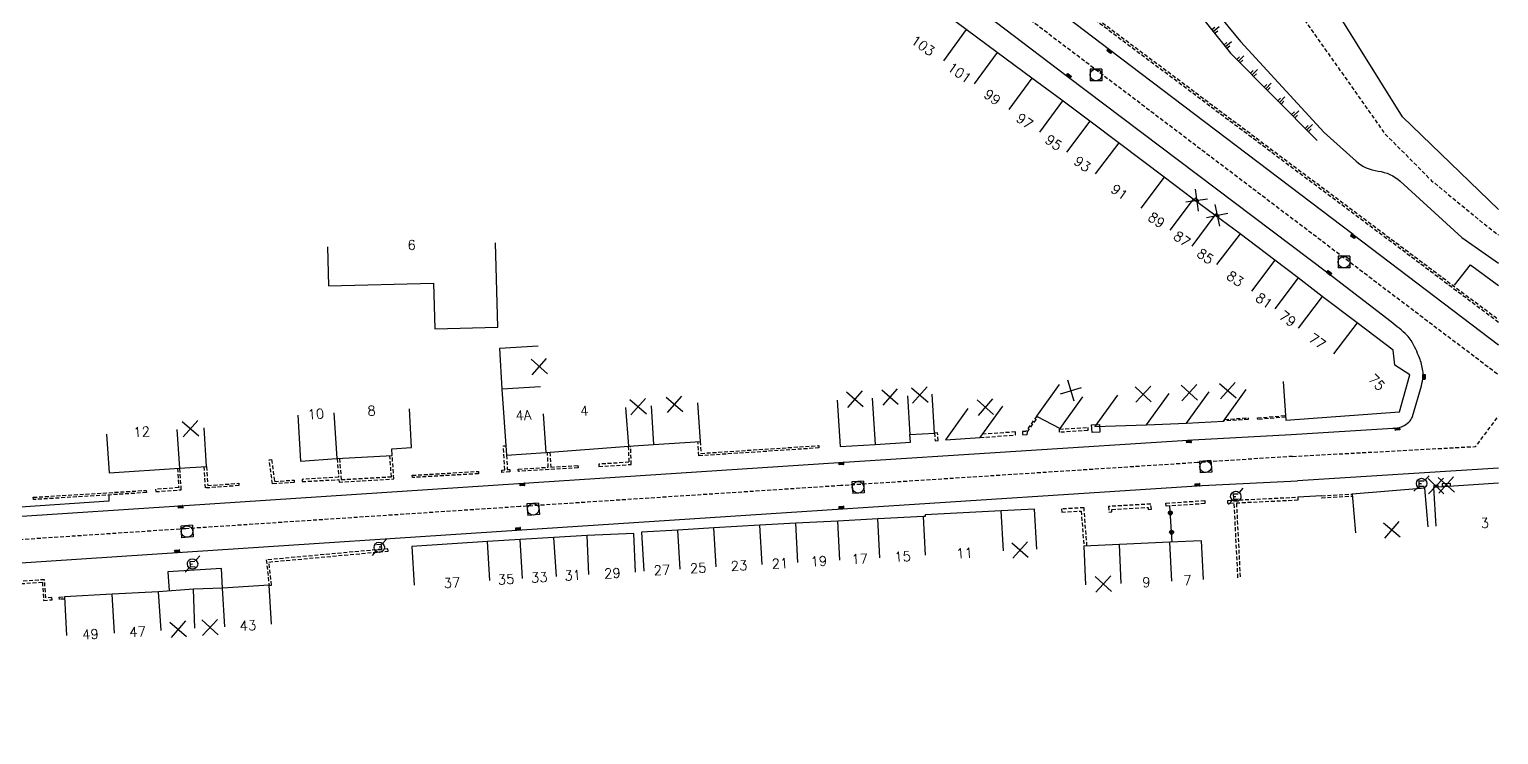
# Model space of a CAD drawing. Header units: millimetres. Extents: x 151000 to 152000, y 128000 to 129000.
# Drawn here: x 151810.7 to 152000, y 128371.7 to 128462.5 of the extents above; entities that cross this region are included whole.
import ezdxf
from ezdxf.enums import TextEntityAlignment as Align

# ---------------------------------------------------------------- set-up
doc = ezdxf.new("R2010")
doc.units = ezdxf.units.MM
doc.linetypes.add('DASHED', pattern=[0.75, 0.5, -0.25])
doc.layers.get('0').update_dxf_attribs({"linetype": 'CONTINUOUS'})
for name, color, linetype in [('W0001', 6, 'DASHED'), ('W0008', 7, 'CONTINUOUS'), ('W0100', 7, 'CONTINUOUS'), ('W0112', 1, 'DASHED'), ('W0211', 2, 'CONTINUOUS'), ('W0322', 7, 'CONTINUOUS'), ('W0334', 7, 'CONTINUOUS'), ('W0400', 7, 'CONTINUOUS'), ('W0420', 7, 'CONTINUOUS'), ('W0471', 7, 'CONTINUOUS'), ('W0984', 7, 'CONTINUOUS'), ('W0991', 7, 'CONTINUOUS'), ('W1102', 7, 'CONTINUOUS')]:
    doc.layers.add(name, color=color, linetype=linetype)
doc.styles.get("Standard").update_dxf_attribs({"font": 'romans.shx', "width": 0.85})

# ---------------------------------------------------------------- blocks, each defined once
blk = doc.blocks.new('t991o')
at = {"color": 0, "linetype": 'Continuous'}
for p, q in [((-1, 1), (1, -1)), ((-1, -1), (1, 1))]:
    blk.add_line(p, q, dxfattribs=at)
blk = doc.blocks.new('T471')
for p, q in [((-0.333334, 0.333334), (-0.333334, -0.333334)), ((-0.333334, 0.333334), (0.333334, 0.333334)), ((-0.333334, 0), (0, 0)), ((0.500001, 0.500001), (1.000002, 1.000002)), ((-0.500001, -0.500001), (-1.000002, -1.000002)), ((-0.333334, -0.333334), (0.333334, -0.333334))]:
    blk.add_line(p, q)
blk.add_ellipse((0, 0), major_axis=(0.471405, 0.471405), ratio=1, start_param=5.4977871438, end_param=11.780972451)
blk = doc.blocks.new('T420')
for p, q in [((0.75, 0.75), (-0.75, 0.75)), ((-0.75, 0.75), (-0.75, -0.75)), ((0.75, 0.75), (0.75, -0.75)), ((0.75, -0.75), (-0.75, -0.75))]:
    blk.add_line(p, q)
blk.add_ellipse((0, 0), major_axis=(-0.53, 0.53), ratio=1, start_param=3.926991, end_param=10.210176)
blk = doc.blocks.new('T400')
for p, q in [((-0.15, 0.3), (0.15, 0.3)), ((-0.15, -0.25), (-0.15, 0.3)), ((-0.15, 0.15), (0.15, 0.15)), ((-0.15, 0), (0.15, 0)), ((0.15, 0.3), (0.15, -0.25)), ((-0.15, -0.15), (0.15, -0.15)), ((-0.15, -0.25), (-0.15, -0.3)), ((-0.15, -0.3), (0.15, -0.3)), ((0.15, -0.3), (0.15, -0.25))]:
    blk.add_line(p, q)
blk = doc.blocks.new('t322o')
at = {"color": 0, "linetype": 'Continuous'}
for radius in [0.25, 0.15]:
    blk.add_circle((0, 0), radius, dxfattribs=at)
blk = doc.blocks.new('t112o')
at = {"color": 0, "linetype": 'Continuous'}
for p, q in [((-0.5, 0.5), (0.5, 0.5)), ((-0.5, -0.5), (-0.5, 0.5)), ((0.5, 0.5), (0.5, -0.5)), ((0.5, -0.5), (-0.5, -0.5))]:
    blk.add_line(p, q, dxfattribs=at)
blk = doc.blocks.new('t211o')
at = {"color": 0, "linetype": 'Continuous'}
for p, q in [((-0.29, 0.5), (-0.29, 0)), ((0, 1), (0, 0)), ((0.29, 0.5), (0.29, 0))]:
    blk.add_line(p, q, dxfattribs=at)

msp = doc.modelspace()

# ---------------------------------------------------------------- linework, layer by layer
at = {"layer": 'W0001', "flags": 128}
for points in [[(151283.95, 129000), (151286.55, 128997.05), (151295.11, 128986.65), (151304.01, 128974.98), (151313.95, 128959.95), (151328.75, 128936.03), (151336.77, 128922.21), (151339.66, 128918.05), (151342.43, 128914.59), (151347.17, 128910.77), (151351.33, 128907.77), (151378.27, 128888.01), (151461.69, 128825.39), (151533.22, 128771.57), (151567.91, 128746.03), (151643.73, 128688.62), (151723.69, 128627.98), (151784.68, 128581.68), (151816.87, 128557.14), (151854.22, 128528.59), (151902.83, 128491.65), (151936.12, 128466.45), (151994.12, 128422.48), (152000, 128418.04)], [(152000, 128592.59), (151968.7, 128577.03), (151964.08, 128571.83), (151957.37, 128564.78), (151953.98, 128562.18), (151950.97, 128559.52), (151948.54, 128555.71), (151947.39, 128551.32), (151946.58, 128543.46), (151947.27, 128529.59), (151950.62, 128508.21), (151954.46, 128495.78), (151968.91, 128472.33), (151985.33, 128449.1), (151991.37, 128443.03), (151997.96, 128437.6), (152000, 128436.01)], [(151973.45, 128407.51), (151997.03, 128408.78), (152000, 128412.71)]]:
    msp.add_lwpolyline(points, dxfattribs=at)
at = {"layer": 'W0001'}
msp.add_lwpolyline([(151973.45, 128407.51), (151961.21, 128406.71), (151915.23, 128403.74), (151873.93, 128401.04), (151830.86, 128398.19), (151808.58, 128396.71), (151781.8, 128394.87), (151763.7, 128393.7), (151743.76, 128392.35), (151720.27, 128390.79), (151696.98, 128389.23), (151676.76, 128387.89), (151654.46, 128386.41), (151611, 128383.73), (151597.91, 128382.92), (151574.13, 128381.63, -0.038079), (151555.81, 128382.02)], format="xyb", dxfattribs=at)
at = {"layer": 'W0008', "flags": 128}
for points in [[(151963.53, 128575.84), (151958.63, 128570.86, -0.0419), (151948.95, 128562.54, 0.101359), (151945.36, 128558.62, 0.027136), (151943.73, 128555.54, 0.05), (151942.22, 128551.31), (151939.89, 128539.04), (151942.21, 128537.94), (151945.72, 128522.34), (151943.14, 128513.82), (151943.52, 128501.23), (151947.01, 128489.18), (151954.09, 128476.35), (151966.73, 128460.97), (151977.52, 128449.23), (151981.63, 128445.56, 0.156232), (151984.47, 128444.26, -0.156232), (151987.32, 128442.96), (151995.27, 128435.72), (152000, 128432.39)], [(152000, 128439.3), (151987.6, 128451.24), (151972.79, 128475.05), (151958.54, 128498.58), (151954.33, 128509.02), (151950.98, 128530.33), (151950.33, 128543.45), (151951.72, 128553.09), (151951.2, 128553.16, -0.520317), (151951.09, 128553.36, -0.044081), (151952.22, 128555.15, -0.04667), (151954.01, 128557.09, -0.025343), (151957.76, 128560.14, -0.055359), (151959.7, 128561.25, -0.035037), (151963.03, 128562.43), (151966.94, 128563.21)], [(151973.25, 128410.32), (151986.37, 128411.14, 0.070259), (151987.13, 128411.21, 0.070259), (151987.84, 128411.5, 0.074444), (151988.6, 128412.11, 0.113774), (151988.92, 128412.67), (151990.05, 128416.59, 0.036777), (151990.25, 128417.79, 0.060093), (151990.24, 128418.55, 0.055581), (151989.8, 128420.21, 0.038789), (151988.74, 128422.43, 0.074683), (151988.19, 128423.13, 0.02512), (151986.16, 128424.84), (151978, 128431.1), (151944.42, 128456.46), (151920.3, 128474.78), (151918.66, 128475.89, -0.00803), (151916.77, 128477.45, 0.069142), (151916.21, 128477.78, 0.036094), (151915.65, 128477.97, 0.005513), (151911.9, 128478.88, 0.054905), (151911.57, 128478.92, 0.001055), (151893.98, 128479.02), (151866.28, 128479.13)]]:
    msp.add_lwpolyline(points, format="xyb", dxfattribs=at)
for points in [[(151981.24, 128436.08), (151949.87, 128459.91), (151916.06, 128485.62), (151889.76, 128505.46)], [(151981.25, 128436.09), (152000, 128421.88)], [(152000, 128406.01), (151974.07, 128404.36)]]:
    msp.add_lwpolyline(points, dxfattribs=at)
at = {"layer": 'W0008'}
for points in [[(151563.35, 128385.74, 0.120884), (151567.25, 128384.43), (151572.32, 128384.54), (151584.49, 128385.13), (151597.72, 128385.91), (151610.82, 128386.73), (151654.26, 128389.4), (151676.57, 128390.88), (151696.77, 128392.22), (151720.07, 128393.79), (151743.56, 128395.34), (151763.5, 128396.7), (151781.6, 128397.86), (151808.38, 128399.71), (151830.66, 128401.18), (151873.7, 128404.02), (151915, 128406.72), (151960.62, 128409.66), (151973.25, 128410.32)], [(151544.91, 128371.68, -0.107033), (151569.2, 128378.26), (151574.28, 128378.64), (151585.13, 128379.21), (151598.71, 128379.98), (151610.9, 128380.75), (151655.55, 128383.57), (151676.82, 128384.92), (151697.06, 128386.3), (151719.92, 128387.8), (151744.83, 128389.49), (151763.9, 128390.76), (151782.05, 128391.97), (151808.3, 128393.69), (151831.06, 128395.21), (151874.15, 128398.06), (151915.47, 128400.76), (151961.8, 128403.77), (151974.07, 128404.36)]]:
    msp.add_lwpolyline(points, format="xyb", dxfattribs=at)
at = {"layer": 'W0100', "flags": 128}
for points in [[(151972.24, 128417.15), (151972.6, 128412.16), (151987.24, 128413.23), (151988.54, 128418.03), (151986.64, 128419.28), (151986.43, 128421.21), (151981.77, 128424.71), (151977.28, 128428.13), (151974.18, 128430.5), (151971.18, 128432.78), (151966.7, 128436.19), (151963.44, 128438.61), (151960.66, 128440.65), (151956.92, 128443.47), (151951.14, 128447.84), (151947.33, 128450.7), (151943.7, 128453.39), (151939.86, 128456.24), (151935.38, 128459.55), (151931.4, 128462.52), (151925.98, 128466.55)], [(151963.45, 128438.61), (151963.44, 128438.61)], [(151994.32, 128429.57), (151996.38, 128432.2), (152000, 128429.51)], [(151990.92, 128398.43), (151990.51, 128403.42), (151981.13, 128402.65), (151981.54, 128397.66)], [(152000, 128404.07), (151991.59, 128403.52), (151991.92, 128398.53)]]:
    msp.add_lwpolyline(points, dxfattribs=at)
for points in [[(151960.91, 128440.76), (151960.8, 128440.62), (151961.26, 128440.27), (151961.37, 128440.42)], [(151963.58, 128438.77), (151963.5, 128438.64), (151963.91, 128438.37), (151963.99, 128438.5)], [(151991.67, 128403.77), (151991.67, 128403.58), (151992.2, 128403.59), (151992.19, 128403.78)], [(151992.71, 128403.96), (151992.73, 128403.67), (151993.81, 128403.73), (151993.8, 128404.02)]]:
    msp.add_lwpolyline(points, close=True, dxfattribs=at)
at = {"layer": 'W0100'}
for points in [[(151849.11, 128434.49), (151849.24, 128429.49), (151862.78, 128429.83), (151862.93, 128423.96), (151871.05, 128424.17), (151870.77, 128435.04)], [(151876.25, 128421.71), (151871.26, 128421.42), (151871.56, 128416.16), (151872.15, 128407.65), (151877.24, 128408), (151887.87, 128408.81), (151891.11, 128409.02), (151897.16, 128409.44), (151896.82, 128414.43)], [(151943.39, 128416.76), (151940.47, 128412.7), (151943.49, 128411.11), (151946.41, 128415.17)], [(151914.78, 128414.74), (151915.16, 128408.77), (151919.65, 128409.04), (151924.21, 128409.33), (151924.14, 128410.32), (151927.32, 128410.52), (151927, 128415.51)], [(151950.88, 128415.41), (151947.96, 128411.36), (151954.64, 128411.56), (151959.8, 128411.78), (151964.57, 128412.06), (151967.49, 128416.12)], [(151845.3, 128412.83), (151845.63, 128406.91), (151850.3, 128407.22), (151857.44, 128407.63), (151857.39, 128408.5), (151859.93, 128408.65), (151859.65, 128413.64)], [(151931.63, 128413.69), (151928.71, 128409.64), (151933.2, 128409.94), (151936.12, 128414)], [(151820.62, 128410.38), (151820.95, 128405.39), (151830.02, 128405.99), (151833.51, 128406.21), (151833.19, 128411.2)], [(151940.48, 128395.57), (151940.2, 128400.73), (151935.9, 128400.48), (151926.11, 128399.98), (151926.12, 128399.78), (151925.89, 128399.76), (151920, 128399.45), (151914.84, 128399.18), (151909.45, 128398.89), (151904.81, 128398.64), (151898.88, 128398.29), (151894.23, 128398.01), (151889.55, 128397.73), (151889.85, 128392.74)], [(151888.8, 128392.6), (151888.56, 128397.59), (151882.54, 128397.31), (151878.27, 128397.04), (151873.92, 128396.78), (151869.71, 128396.54), (151859.95, 128395.91), (151860.27, 128390.92)], [(151961.98, 128391.66), (151961.73, 128396.65), (151957.65, 128396.45), (151951.13, 128396.15), (151946.55, 128395.96), (151946.76, 128390.96)], [(151841.89, 128385.91), (151841.59, 128390.9), (151835.57, 128390.54), (151831.83, 128390.39), (151827.33, 128390.08), (151821.35, 128389.74), (151815.21, 128389.42), (151815.47, 128384.43)]]:
    msp.add_lwpolyline(points, dxfattribs=at)
at = {"layer": 'W0112', "flags": 128}
msp.add_lwpolyline([(152000, 128424.77), (151952.34, 128460.47), (151936.13, 128472.69), (151936.31, 128472.93), (151952.52, 128460.71), (152000, 128425.14)], dxfattribs=at)
at = {"layer": 'W0112'}
for points in [[(151940.48, 128412.7), (151939.06, 128410.7), (151938.66, 128410.71), (151938.66, 128410.31), (151939.27, 128410.3), (151939.28, 128410.67), (151940.66, 128412.61)], [(151964.72, 128412.27), (151967.71, 128412.48), (151967.73, 128412.28), (151964.57, 128412.06)], [(151972.57, 128412.58), (151968.97, 128412.27), (151968.95, 128412.47), (151972.56, 128412.78)], [(151897.14, 128409.44), (151897.21, 128407.9), (151912.41, 128408.9), (151912.43, 128408.6), (151896.93, 128407.58), (151896.84, 128409.42)], [(151933.2, 128409.94), (151937.76, 128410.27), (151937.73, 128410.66), (151933.5, 128410.36)], [(151850.34, 128407.23), (151850.54, 128404.82), (151845.82, 128404.55), (151845.83, 128404.26), (151850.56, 128404.52), (151850.59, 128404.2), (151857.65, 128404.61), (151857.44, 128407.63)], [(151850.64, 128407.24), (151850.86, 128404.52), (151857.33, 128404.89), (151857.14, 128407.61)], [(151872.16, 128407.65), (151872.27, 128405.8), (151872.59, 128405.82), (151872.61, 128405.52), (151871.57, 128405.45), (151871.55, 128405.75), (151871.96, 128405.78), (151871.76, 128408.86), (151872.06, 128408.88)], [(151877.75, 128408.04), (151877.86, 128406.13), (151881.37, 128406.34), (151881.39, 128406.04), (151873.7, 128405.58), (151873.68, 128405.88), (151877.55, 128406.11), (151877.43, 128408.02)], [(151887.85, 128408.81), (151887.94, 128406.75), (151884.06, 128406.51), (151884.08, 128406.21), (151888.25, 128406.47), (151888.15, 128408.83)], [(151829.78, 128405.97), (151829.94, 128403.48), (151826.94, 128403.27), (151826.97, 128402.97), (151830.26, 128403.21), (151830.08, 128405.99)], [(151833.51, 128406.21), (151833.67, 128403.76), (151837.67, 128404.04), (151837.69, 128403.74), (151833.39, 128403.44), (151833.22, 128406.19)], [(151966.41, 128391.88), (151965.93, 128401.47), (151965.11, 128401.43), (151965.09, 128401.83), (151974.13, 128402.26), (151974.15, 128401.86), (151966.22, 128401.48), (151966.7, 128391.9)], [(151946.96, 128395.97), (151946.58, 128400.89), (151943.69, 128400.74), (151943.71, 128400.34), (151946.21, 128400.47), (151946.56, 128395.96)], [(151808.85, 128391.07), (151812.36, 128391.3), (151812.52, 128388.96), (151813.62, 128389.04), (151813.6, 128389.34), (151812.8, 128389.28), (151812.64, 128391.62), (151808.83, 128391.37)], [(151815.22, 128389.12), (151814.56, 128389.09), (151814.54, 128389.39), (151815.21, 128389.42)]]:
    msp.add_lwpolyline(points, dxfattribs=at)
for points in [[(151943.42, 128411.01), (151947.05, 128411.24), (151947.07, 128410.84), (151943.44, 128410.61)], [(151927.32, 128410.52), (151927.39, 128409.53), (151927.78, 128409.55), (151927.71, 128410.54)], [(151841.9, 128407.1), (151842.27, 128404.29), (151844.79, 128404.45), (151844.81, 128404.15), (151842.01, 128403.98), (151841.6, 128407.06)], [(151860.02, 128405.07), (151868.55, 128405.58), (151868.57, 128405.28), (151860.04, 128404.78)], [(151825.77, 128402.84), (151811.2, 128401.94), (151811.19, 128402.24), (151825.75, 128403.13)], [(151962.15, 128401.42), (151957.16, 128401.09), (151957.14, 128401.49), (151962.13, 128401.81)], [(151950.18, 128400.37), (151950.16, 128400.68), (151954.83, 128400.94), (151954.86, 128400.66), (151955.26, 128400.7), (151955.18, 128401.36), (151949.74, 128401.06), (151949.78, 128400.34)], [(151841.88, 128390.92), (151841.55, 128393.9), (151856.9, 128395.31), (151856.87, 128395.61), (151841.22, 128394.17), (151841.58, 128390.88)]]:
    msp.add_lwpolyline(points, close=True, dxfattribs=at)
at = {"layer": 'W0112', "flags": 128}
msp.add_lwpolyline([(151981.13, 128402.65), (151981.14, 128402.35), (151977.23, 128402.14), (151977.21, 128402.44)], close=True, dxfattribs=at)
at = {"layer": 'W0211', "flags": 128}
msp.add_lwpolyline([(151944.13, 128520.66), (151942.14, 128515.44), (151941.87, 128500.73), (151944.96, 128488.37), (151952.66, 128475.47), (151965.45, 128459.46), (151976.62, 128448.23)], dxfattribs=at)
at = {"layer": 'W0322'}
msp.add_lwpolyline([(151957.95, 128396.46), (151957.64, 128401.12)], dxfattribs=at)
at = {"layer": 'W0334'}
for points in [[(151820.93, 128402.54), (151820.94, 128401.75), (151798.12, 128400.19), (151798.08, 128401)], [(151977.21, 128402.44), (151974.13, 128402.26)], [(151835.57, 128390.54), (151835.43, 128393.07), (151828.54, 128392.62), (151828.71, 128390.18)]]:
    msp.add_lwpolyline(points, dxfattribs=at)
at = {"layer": 'W1102'}
for p, q in [((151931.4, 128462.52), (151928.46, 128458.48)), ((151935.38, 128459.55), (151932.41, 128455.53)), ((151939.86, 128456.24), (151936.89, 128452.22)), ((151943.82, 128453.3), (151940.84, 128449.28)), ((151947.33, 128450.7), (151944.33, 128446.7)), ((151951.05, 128447.91), (151948.03, 128443.92)), ((151956.92, 128443.47), (151953.91, 128439.47)), ((151960.65, 128440.66), (151957.64, 128436.67)), ((151963.44, 128438.61), (151960.47, 128434.58)), ((151966.7, 128436.19), (151963.67, 128432.22)), ((151971.18, 128432.78), (151968.15, 128428.8)), ((151974.18, 128430.5), (151971.16, 128426.52)), ((151977.28, 128428.13), (151974.18, 128424.05)), ((151981.77, 128424.71), (151978.74, 128420.73)), ((151876.55, 128416.45), (151871.56, 128416.16)), ((151919.3, 128415.02), (151919.65, 128409.04)), ((151923.85, 128415.31), (151924.14, 128410.32)), ((151954.64, 128411.56), (151957.56, 128415.62)), ((151959.8, 128411.78), (151962.72, 128415.84)), ((151849.9, 128413.14), (151850.3, 128407.22)), ((151876.89, 128412.99), (151877.24, 128408)), ((151887.49, 128413.8), (151887.87, 128408.81)), ((151890.79, 128414.01), (151891.11, 128409.02)), ((151829.69, 128410.98), (151830.02, 128405.99)), ((151926.16, 128394.77), (151925.89, 128399.76)), ((151936.2, 128395.33), (151935.9, 128400.48)), ((151894.54, 128393), (151894.23, 128398.01)), ((151899.17, 128393.26), (151898.88, 128398.29)), ((151905.09, 128393.59), (151904.81, 128398.64)), ((151909.72, 128393.85), (151909.45, 128398.89)), ((151915.1, 128394.15), (151914.84, 128399.18)), ((151920.27, 128394.44), (151920, 128399.45)), ((151870, 128391.54), (151869.71, 128396.54)), ((151874.22, 128391.79), (151873.92, 128396.78)), ((151878.59, 128392.05), (151878.27, 128397.04)), ((151882.78, 128392.31), (151882.54, 128397.31)), ((151951.36, 128391.15), (151951.13, 128396.15)), ((151957.9, 128391.45), (151957.65, 128396.45)), ((151832.02, 128385.39), (151831.83, 128390.39)), ((151835.87, 128385.55), (151835.57, 128390.54)), ((151821.64, 128384.75), (151821.35, 128389.74)), ((151827.67, 128385.09), (151827.33, 128390.08))]:
    msp.add_line(p, q, dxfattribs=at)

# ---------------------------------------------------------------- block references
at = {"layer": 'W0112', "rotation": 3.660918052568276}
msp.add_blockref('t112o', (151948.09, 128411.1), dxfattribs=at)
at = {"layer": 'W0211'}
for p, rotation in [((151963.23, 128462.23), 308.5941418192856), ((151964.79, 128460.28), 308.5941418192856), ((151966.47, 128458.43), 314.8623462923272), ((151968.23, 128456.66), 314.8623462923272), ((151970, 128454.88), 314.8623462923272), ((151971.76, 128453.11), 314.8623462923272), ((151973.53, 128451.34), 314.8623462923272), ((151975.29, 128449.57), 314.8623462923272)]:
    msp.add_blockref('t211o', p, dxfattribs=dict(at, rotation=rotation))
at = {"layer": 'W0322', "rotation": 93.7047140085984}
for p in [(151957.7, 128400.23), (151957.86, 128397.74)]:
    msp.add_blockref('t322o', p, dxfattribs=at)
at = {"layer": 'W0400'}
for p, rotation in [((151949.84, 128459.74), 232.1096950683132), ((151944.64, 128456.54), 49.61233510859271), ((151981.25, 128435.88), 234.5704341617412), ((151978.17, 128431.15), 50.94901081500118), ((151986.95, 128411.05), 277.6937425263942), ((151960.1, 128409.44), 93.67569439494434), ((151915.33, 128406.58), 93.75094973185386), ((151874.23, 128403.89), 93.76305230172024), ((151961.2, 128403.85), 93.67569439494434), ((151830.19, 128401), 93.77521240131865), ((151915.33, 128400.91), 93.75094973185386), ((151873.66, 128398.19), 93.76305230172024), ((151829.75, 128395.29), 93.77521240131865)]:
    msp.add_blockref('T400', p, dxfattribs=dict(at, rotation=rotation))
msp.add_blockref('T400', (151990.39, 128417.74), dxfattribs=at)
at = {"layer": 'W0420'}
for p in [(151948.11, 128456.66), (151980.08, 128432.54)]:
    msp.add_blockref('T420', p, dxfattribs=at)
for p, rotation in [((151962.24, 128406.17), 3.708059067731953), ((151917.47, 128403.53), 3.738802550098256), ((151875.6, 128400.7), 3.796015005940233), ((151831, 128397.83), 3.813594546072)]:
    msp.add_blockref('T420', p, dxfattribs=dict(at, rotation=rotation))
at = {"layer": 'W0471'}
for p, rotation in [((151966.14, 128402.35), 2.707307714454066), ((151855.77, 128395.8), 183.6964268877361), ((151831.71, 128393.65), 3.813594546072)]:
    msp.add_blockref('T471', p, dxfattribs=dict(at, rotation=rotation))
msp.add_blockref('T471', (151990.07, 128404.02), dxfattribs=at)
at = {"layer": 'W0991'}
for p, rotation in [((151961.08, 128440.52), 322.9021044364016), ((151963.74, 128438.57), 326.9678052107106), ((151876.4, 128419.08), 3.32950537879392), ((151944.9, 128415.97), 62.25635992903899), ((151960.14, 128415.73), 272.4143862777472), ((151965.11, 128415.98), 273.3962167934152), ((151889.14, 128413.91), 273.7459183709656), ((151893.8, 128414.22), 273.9325198851809), ((151917.04, 128414.88), 273.6365486267068), ((151921.57, 128415.17), 273.6365486264734), ((151925.42, 128415.41), 273.6365486266384), ((151933.87, 128413.85), 273.9128087078157), ((151954.22, 128415.52), 271.753761362995), ((151831.44, 128411.09), 273.6898061686171), ((151991.93, 128403.68), 0.8996299910898297), ((151993.26, 128403.84), 3.0089050375559), ((151986.23, 128398.05), 274.6978083704478), ((151938.34, 128395.45), 273.1962805084586), ((151949.06, 128391.06), 272.4093610437278), ((151829.87, 128385.24), 273.9729531296097), ((151833.96, 128385.47), 272.2138262524529)]:
    msp.add_blockref('t991o', p, dxfattribs=dict(at, rotation=rotation))

# ---------------------------------------------------------------- texts
at = {"layer": 'W0984'}
for s, rotation, p in [('103', 324.8095, (151925.83, 128460.43)), ('101', 324.8095, (151930.54, 128456.93)), ('99', 324.8095, (151934.77, 128453.79)), ('97', 324.8095, (151938.93, 128450.71)), ('95', 324.8095, (151942.66, 128447.94)), ('93', 324.8095, (151946.36, 128445.18)), ('91', 324.8095, (151951.14, 128441.57)), ('89', 324.8095, (151955.92, 128437.96)), ('87', 324.8095, (151959.2, 128435.52)), ('85', 324.8095, (151962.21, 128433.29)), ('83', 324.8095, (151966.05, 128430.4)), ('81', 324.8095, (151969.78, 128427.57)), ('79', 324.8095, (151972.82, 128425.25)), ('77', 324.8095, (151976.63, 128422.34)), ('75', 314.229, (151984.3, 128417.04)), ('3', 3.7432, (151998.21, 128398.94))]:
    msp.add_text(s, height=1.25, rotation=rotation, dxfattribs=at).set_placement(p, align=Align.MIDDLE)
at = {"layer": 'W0991'}
for s, rotation, p in [('6', 1.4597, (151859.94, 128434.76)), ('10', 3.8127, (151847.6, 128412.98)), ('8', 2.9424, (151854.78, 128413.39)), ('4A', 3.937, (151874.35, 128412.81)), ('4', 4.3619, (151882.19, 128413.39)), ('12', 3.7812, (151825.16, 128410.68)), ('23', 3.1963, (151902.13, 128393.43)), ('21', 3.1963, (151907.4, 128393.72)), ('19', 3.1963, (151912.41, 128394)), ('17', 3.1963, (151917.68, 128394.3)), ('15', 3.1963, (151923.21, 128394.61)), ('11', 3.1963, (151931.18, 128395.05)), ('35', 3.2918, (151872.11, 128391.67)), ('33', 3.3999, (151876.39, 128391.92)), ('31', 3.6332, (151880.7, 128392.18)), ('29', 2.7172, (151885.81, 128392.46)), ('27', 3.1963, (151892.19, 128392.87)), ('25', 3.1963, (151896.86, 128393.13)), ('7', 2.8792, (151959.93, 128391.55)), ('37', 3.6964, (151865.14, 128391.23)), ('9', 2.6076, (151954.62, 128391.3)), ('43', 3.419, (151838.85, 128385.72)), ('49', 3.0005, (151818.55, 128384.59)), ('47', 3.2278, (151824.63, 128384.92))]:
    msp.add_text(s, height=1.25, rotation=rotation, dxfattribs=at).set_placement(p, align=Align.MIDDLE)

doc.saveas('drawing.dxf')
